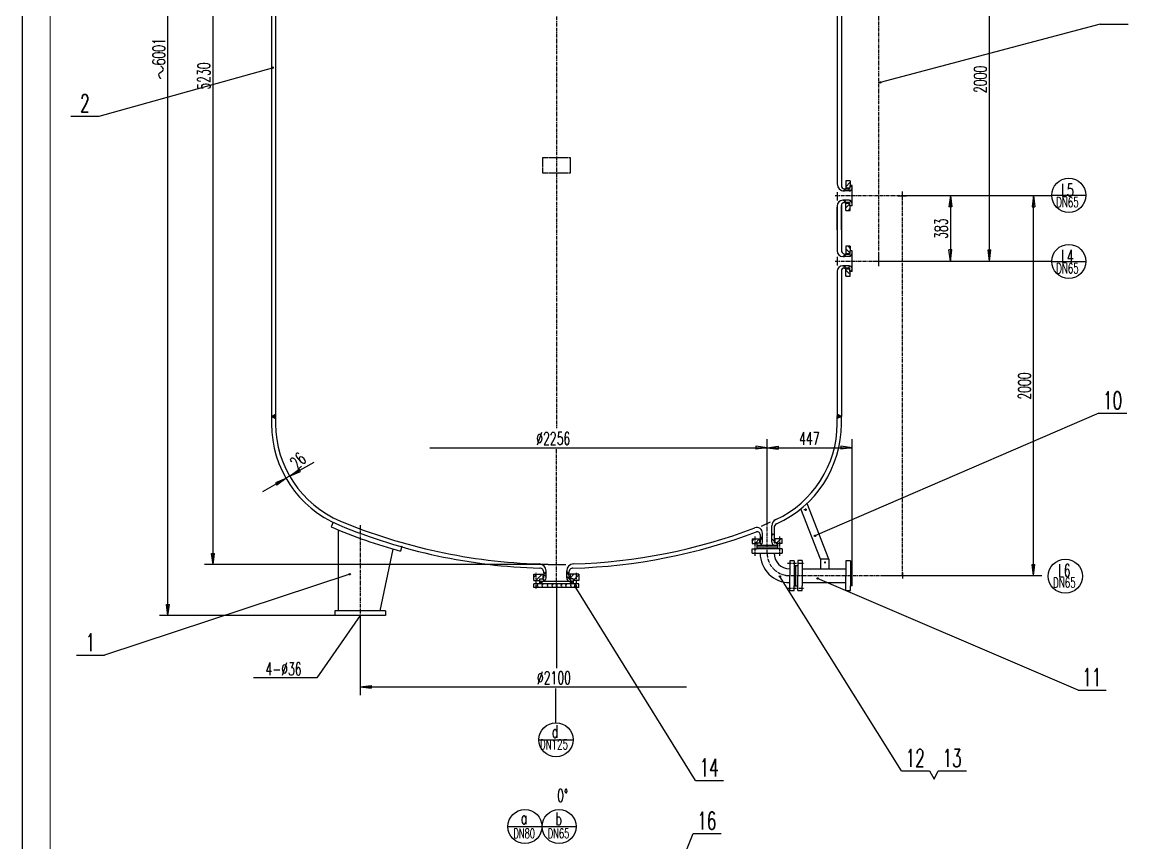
# Model space of a CAD drawing. Extents: x -1 to 624, y -221 to 620.
# Drawn here: x -0.6 to 393.6, y 59.2 to 351.7 of the extents above; entities that cross this region are included whole.
import ezdxf

# ---------------------------------------------------------------- set-up
doc = ezdxf.new("R2010")
doc.units = 0
doc.header["$MEASUREMENT"] = 0
doc.linetypes.add('CENTER', pattern=[2, 1.25, -0.25, 0.25, -0.25])
doc.linetypes.add('HIDDEN', pattern=[0.375, 0.25, -0.125])
doc.layers.get('0').update_dxf_attribs({"linetype": 'CONTINUOUS'})
for name, color, linetype in [('1', 1, 'CONTINUOUS'), ('2', 7, 'CENTER'), ('3', 7, 'HIDDEN'), ('4', 7, 'CONTINUOUS'), ('5', 7, 'CONTINUOUS'), ('K1', 4, 'CONTINUOUS')]:
    doc.layers.add(name, color=color, linetype=linetype)
doc.styles.get("Standard").update_dxf_attribs({"font": 'txt.shx', "width": 0.75, "bigfont": 'hztxt.shx'})
doc.dimstyles.get("Standard").update_dxf_attribs({"dimtxt": 0.18, "dimasz": 0.18, "dimexe": 0.18, "dimexo": 0.0625, "dimgap": 0.09, "dimtad": 0, "dimtih": 1, "dimtoh": 1, "dimdec": 4, "dimzin": 0, "dimdsep": 46, "dimtxsty": 'Standard', "dimcen": 0.09, "dimadec": 0, "dimazin": 0, "dimtfac": 1, "dimtdec": 4, "dimtofl": 0, "dimtmove": 0, "dimatfit": 3, "dimfxl": 1, "dimtolj": 1, "dimtzin": 0, "dimarcsym": 0})

# ---------------------------------------------------------------- blocks, each defined once
blk = doc.blocks.new('*D15')
at = {"layer": '1'}
for p, q in [((-331.795817, 292.724564), (-331.718805, 292.801576)), ((-331.462707, 292.388884), (-331.792306, 292.718482)), ((-331.726798, 292.605021), (-331.530243, 292.801576)), ((-331.393689, 292.508428), (-331.686838, 292.801576)), ((-331.65778, 292.485477), (-331.341681, 292.801576)), ((-331.588762, 292.365934), (-331.321865, 292.632831)), ((-331.531726, 292.269341), (-331.534725, 292.27234)), ((-331.324671, 292.627971), (-331.498276, 292.801576)), ((-331.255652, 292.747514), (-331.309714, 292.801576))]:
    blk.add_line(p, q, dxfattribs=at)
blk = doc.blocks.new('*D16')
at = {"layer": '1'}
for p, q in [((-331.81462, 296.13491), (-331.830888, 296.151177)), ((-331.779584, 296.13491), (-331.427637, 296.486857)), ((-331.626058, 296.13491), (-331.761869, 296.270721)), ((-331.437497, 296.13491), (-331.692851, 296.390264)), ((-331.665612, 296.437443), (-331.496655, 296.6064)), ((-331.248935, 296.13491), (-331.623833, 296.509807)), ((-331.591022, 296.13491), (-331.358618, 296.367314)), ((-331.448559, 296.523095), (-331.554814, 296.629351)), ((-331.40246, 296.13491), (-331.2896, 296.24777))]:
    blk.add_line(p, q, dxfattribs=at)
blk = doc.blocks.new('*D17')
at = {"layer": '4'}
for p, q in [((-331.080935, 299.551307), (-330.830666, 299.801576)), ((-331.080935, 297.665689), (-329.480935, 299.265689)), ((-331.080935, 290.123217), (-329.665693, 291.538459)), ((-330.183624, 289.13491), (-329.480935, 289.837599))]:
    blk.add_line(p, q, dxfattribs=at)
blk = doc.blocks.new('*D18')
at = {"layer": '4'}
for p, q in [((-329.531493, 296.192407), (-330.276238, 296.937153)), ((-328.865693, 297.412226), (-329.588377, 298.13491)), ((-331.4342, 292.43826), (-330.996559, 292.000619)), ((-328.865693, 291.755371), (-329.911898, 292.801576))]:
    blk.add_line(p, q, dxfattribs=at)
blk = doc.blocks.new('*D19')
at = {"layer": '1'}
for p, q in [((-331.795817, 269.391231), (-331.718805, 269.468243)), ((-331.462707, 269.055551), (-331.792306, 269.385149)), ((-331.726798, 269.271687), (-331.530243, 269.468243)), ((-331.393689, 269.175094), (-331.686838, 269.468243)), ((-331.65778, 269.152144), (-331.341681, 269.468243)), ((-331.588762, 269.032601), (-331.321865, 269.299497)), ((-331.531726, 268.936008), (-331.534725, 268.939007)), ((-331.324671, 269.294638), (-331.498276, 269.468243)), ((-331.255652, 269.414181), (-331.309714, 269.468243))]:
    blk.add_line(p, q, dxfattribs=at)
blk = doc.blocks.new('*D20')
at = {"layer": '1'}
for p, q in [((-331.81462, 272.801576), (-331.830888, 272.817844)), ((-331.779584, 272.801576), (-331.427637, 273.153524)), ((-331.626058, 272.801576), (-331.761869, 272.937387)), ((-331.437497, 272.801576), (-331.692851, 273.056931)), ((-331.665612, 273.10411), (-331.496655, 273.273067)), ((-331.248935, 272.801576), (-331.623833, 273.176474)), ((-331.591022, 272.801576), (-331.358618, 273.03398)), ((-331.448559, 273.189762), (-331.554814, 273.296017)), ((-331.40246, 272.801576), (-331.2896, 272.914437))]:
    blk.add_line(p, q, dxfattribs=at)
blk = doc.blocks.new('*D21')
at = {"layer": '4'}
for p, q in [((-329.480935, 275.762113), (-330.187065, 276.468243)), ((-329.665693, 274.061253), (-331.080935, 275.476495)), ((-329.480935, 266.334022), (-331.080935, 267.934022)), ((-330.834107, 265.801576), (-331.080935, 266.048404))]:
    blk.add_line(p, q, dxfattribs=at)
blk = doc.blocks.new('*D22')
at = {"layer": '4'}
for p, q in [((-331.432941, 273.162711), (-330.727408, 273.868243)), ((-329.908457, 272.801576), (-328.865693, 273.84434)), ((-330.537221, 268.401576), (-329.528955, 269.409841)), ((-329.584936, 267.468243), (-328.865693, 268.187486))]:
    blk.add_line(p, q, dxfattribs=at)
blk = doc.blocks.new('*D23')
at = {"layer": '5'}
for p, q in [((-293.850758, 294.468243), (-294.346897, 290.499131)), ((-293.850758, 294.468243), (-293.850758, 271.13491)), ((-293.850758, 294.468243), (-293.354619, 290.499131)), ((-293.354619, 290.499131), (-294.346897, 290.499131)), ((-293.850758, 271.13491), (-294.346897, 275.104021)), ((-293.354619, 275.104021), (-294.346897, 275.104021)), ((-293.850758, 271.13491), (-293.354619, 275.104021))]:
    blk.add_line(p, q, dxfattribs=at)
blk = doc.blocks.new('*D24')
at = {"layer": '1'}
for p, q in [((-334.180274, 215.558362), (-333.498282, 216.240354)), ((-334.180274, 215.275519), (-333.312801, 216.142992)), ((-333.709004, 215.270974), (-334.180274, 215.742244)), ((-333.894485, 215.173613), (-334.180274, 215.459401)), ((-334.079966, 215.076251), (-334.180274, 215.176559)), ((-333.152561, 215.563059), (-334.180273, 216.590771)), ((-334.180273, 216.406891), (-334.054725, 216.532438)), ((-334.180273, 216.124048), (-333.869244, 216.435077)), ((-334.180273, 215.841205), (-333.683763, 216.337715)), ((-333.338042, 215.465698), (-334.180273, 216.307929)), ((-333.523523, 215.368336), (-334.180273, 216.025086)), ((-334.115187, 215.057763), (-333.12732, 216.04563)), ((-332.96708, 215.660421), (-333.600854, 216.294195)), ((-333.519837, 215.370271), (-332.941839, 215.948269)), ((-332.781599, 215.757783), (-333.005503, 215.981687)), ((-332.924486, 215.682779), (-332.756358, 215.850907))]:
    blk.add_line(p, q, dxfattribs=at)
blk = doc.blocks.new('*D25')
at = {"layer": '1'}
for p, q in [((-535.436061, 215.670448), (-535.604189, 215.838575)), ((-535.578948, 215.745451), (-535.355043, 215.969355)), ((-534.84071, 215.357939), (-535.418707, 215.935937)), ((-535.393467, 215.648089), (-534.759693, 216.281863)), ((-534.245359, 215.045431), (-535.233226, 216.033299)), ((-535.207986, 215.550728), (-534.180273, 216.57844)), ((-534.180272, 215.263187), (-535.047745, 216.13066)), ((-535.022504, 215.453366), (-534.180273, 216.295597)), ((-534.180272, 215.54603), (-534.862264, 216.228022)), ((-534.837023, 215.356004), (-534.180273, 216.012754)), ((-534.180273, 215.828874), (-534.676783, 216.325383)), ((-534.651542, 215.258643), (-534.180272, 215.729912)), ((-534.180273, 216.111716), (-534.491302, 216.422745)), ((-534.466061, 215.161281), (-534.180272, 215.44707)), ((-534.180273, 216.394559), (-534.305821, 216.520107)), ((-534.28058, 215.063919), (-534.180272, 215.164227))]:
    blk.add_line(p, q, dxfattribs=at)
blk = doc.blocks.new('*D26')
at = {"layer": '5'}
for p, q in [((-504.110467, 144.840077), (-504.110467, 116.428881)), ((-504.110467, 119.428881), (-500.141356, 119.92502)), ((-504.110467, 119.428881), (-387.813067, 119.428881)), ((-504.110467, 119.428881), (-500.141356, 118.932742)), ((-500.141356, 119.92502), (-500.141356, 118.932742))]:
    blk.add_line(p, q, dxfattribs=at)
blk = doc.blocks.new('*D27')
at = {"layer": '1'}
for p, q in [((-438.455173, 160.025618), (-438.498657, 159.982134)), ((-438.436484, 160.036408), (-438.223141, 159.823065)), ((-438.00903, 160.283199), (-438.379113, 159.913116)), ((-438.316941, 160.105427), (-437.847907, 159.636392)), ((-437.84694, 160.256727), (-438.25957, 159.844097)), ((-438.197397, 160.174445), (-437.847907, 159.824954)), ((-437.84694, 160.068166), (-438.140027, 159.775079)), ((-438.077854, 160.243463), (-437.84694, 160.012549)), ((-437.847907, 159.878637), (-438.020483, 159.70606)), ((-437.958311, 160.312482), (-437.84694, 160.201111)), ((-437.847907, 159.690075), (-437.90094, 159.637042))]:
    blk.add_line(p, q, dxfattribs=at)
blk = doc.blocks.new('*D28')
at = {"layer": '1'}
for p, q in [((-430.186071, 160.186563), (-430.514573, 159.85806)), ((-430.066527, 160.117544), (-430.514573, 159.669498)), ((-430.514573, 159.845531), (-430.362985, 159.693943)), ((-430.514573, 159.656969), (-430.482528, 159.624924)), ((-430.425157, 160.324599), (-430.513607, 160.23615)), ((-430.305614, 160.255581), (-430.513607, 160.047588)), ((-430.513607, 160.221688), (-430.123898, 159.83198)), ((-430.513607, 160.033126), (-430.243441, 159.762961)), ((-430.431779, 160.328422), (-430.004355, 159.900998)), ((-429.946984, 160.048526), (-430.217668, 159.777841)), ((-429.985637, 160.070842), (-429.884811, 159.970016))]:
    blk.add_line(p, q, dxfattribs=at)
blk = doc.blocks.new('*D29')
at = {"layer": '4'}
for p, q in [((-442.180273, 158.471265), (-441.108233, 159.543305)), ((-441.489282, 157.276639), (-439.222615, 159.543305)), ((-429.313607, 158.138605), (-427.908906, 159.543305)), ((-428.247907, 157.318687), (-426.180273, 159.38632)), ((-426.404337, 157.276639), (-426.180273, 157.500702))]:
    blk.add_line(p, q, dxfattribs=at)
blk = doc.blocks.new('*D30')
at = {"layer": '4'}
for p, q in [((-438.386214, 157.254278), (-439.056593, 157.924657)), ((-437.847907, 158.601589), (-438.68875, 159.442432)), ((-428.695169, 156.991323), (-430.514573, 158.810728)), ((-429.706938, 159.88871), (-429.809551, 159.991323)), ((-440.008877, 156.991323), (-440.114573, 157.097019))]:
    blk.add_line(p, q, dxfattribs=at)
blk = doc.blocks.new('*D31')
at = {"layer": '4'}
for p, q in [((-440.114573, 156.765729), (-439.888979, 156.991323)), ((-439.586001, 156.191323), (-440.114573, 156.719896)), ((-439.934731, 156.191323), (-439.213377, 156.912678)), ((-439.213377, 156.572947), (-439.631754, 156.991323)), ((-429.14717, 156.419424), (-428.57527, 156.991323)), ((-429.02654, 156.191323), (-429.14717, 156.311953)), ((-428.272292, 156.191323), (-429.072292, 156.991323)), ((-428.621023, 156.191323), (-428.247907, 156.56444)), ((-428.247907, 156.921185), (-428.318045, 156.991323))]:
    blk.add_line(p, q, dxfattribs=at)
blk = doc.blocks.new('*D32')
at = {"layer": '1'}
for p, q in [((-361.312509, 172.607471), (-361.309509, 172.61047)), ((-361.215916, 172.664506), (-360.949019, 172.39761)), ((-361.192965, 172.538452), (-360.863367, 172.86805)), ((-361.096372, 172.733525), (-360.780273, 172.417426)), ((-361.073422, 172.469434), (-360.780273, 172.762582)), ((-360.976829, 172.802543), (-360.780273, 172.605988)), ((-360.953879, 172.400415), (-360.780273, 172.574021)), ((-360.857285, 172.871562), (-360.780273, 172.794549)), ((-360.834335, 172.331397), (-360.780273, 172.385459))]:
    blk.add_line(p, q, dxfattribs=at)
blk = doc.blocks.new('*D33')
at = {"layer": '4'}
for p, q in [((-362.771135, 169.941438), (-362.780273, 169.950576)), ((-361.127749, 170.18367), (-361.84694, 170.90286)), ((-360.780273, 171.721812), (-361.580427, 172.521966)), ((-356.644707, 171.357481), (-357.44694, 172.159715)), ((-355.44694, 170.159715), (-356.028663, 170.741438))]:
    blk.add_line(p, q, dxfattribs=at)
blk = doc.blocks.new('*D34')
at = {"layer": '4'}
for p, q in [((-364.44694, 171.401329), (-363.691589, 172.15668)), ((-363.405971, 170.55668), (-361.84694, 172.115711)), ((-356.380273, 171.925523), (-356.149117, 172.15668)), ((-355.678741, 170.741438), (-354.263499, 172.15668)), ((-353.977881, 170.55668), (-353.780273, 170.754287))]:
    blk.add_line(p, q, dxfattribs=at)
blk = doc.blocks.new('*D35')
at = {"layer": '1'}
for p, q in [((-357.44694, 174.090419), (-357.430672, 174.106687)), ((-357.44694, 174.055383), (-357.094993, 173.703435)), ((-357.44694, 173.901857), (-357.311129, 174.037668)), ((-357.44694, 173.713296), (-357.191586, 173.96865)), ((-357.44694, 173.524734), (-357.072042, 173.899631)), ((-357.44694, 173.866821), (-357.214536, 173.634417)), ((-357.44694, 173.678259), (-357.334079, 173.565399)), ((-357.144406, 173.941411), (-356.975449, 173.772454)), ((-357.058754, 173.724358), (-356.952499, 173.830613))]:
    blk.add_line(p, q, dxfattribs=at)
blk = doc.blocks.new('*D36')
at = {"layer": '5'}
for p, q in [((-359.113607, 204.660142), (-363.082718, 205.156281)), ((-363.082718, 205.156281), (-363.082718, 204.164003)), ((-359.113607, 177.160461), (-359.113607, 207.660142)), ((-479.271426, 204.660142), (-359.113607, 204.660142)), ((-359.113607, 204.660142), (-363.082718, 204.164003))]:
    blk.add_line(p, q, dxfattribs=at)
at = {"layer": '5', "width": 0.63}
blk.add_text('%%C2256', height=4.5, dxfattribs=at).set_placement((-441.366203, 205.660142))
blk = doc.blocks.new('*D74')
at = {"layer": '1'}
for p, q in [((-357.44694, 500.938045), (-357.072042, 500.563148)), ((-357.44694, 500.78452), (-357.334079, 500.897381)), ((-357.44694, 500.595958), (-357.214536, 500.828362)), ((-357.44694, 500.407396), (-357.094993, 500.759344)), ((-357.44694, 500.749484), (-357.191586, 500.494129)), ((-357.144406, 500.521368), (-356.975449, 500.690325)), ((-357.058754, 500.738422), (-356.952499, 500.632166)), ((-357.44694, 500.560922), (-357.311129, 500.425111)), ((-357.44694, 500.37236), (-357.430672, 500.356093))]:
    blk.add_line(p, q, dxfattribs=at)
blk = doc.blocks.new('*D76')
at = {"layer": '5'}
for p, q in [((-311.007249, 294.468243), (-257.730196, 294.468243)), ((-264.225914, 294.468243), (-264.722053, 290.499131)), ((-264.225914, 159.059529), (-264.225914, 294.468243)), ((-264.225914, 294.468243), (-263.729776, 290.499131)), ((-264.722053, 290.499131), (-263.729776, 290.499131)), ((-264.225914, 159.059529), (-264.722053, 163.02864)), ((-264.722053, 163.02864), (-263.729776, 163.02864)), ((-264.225914, 159.059529), (-263.729776, 163.02864)), ((-317.673915, 159.059529), (-261.225914, 159.059529))]:
    blk.add_line(p, q, dxfattribs=at)
blk = doc.blocks.new('*D77')
at = {"layer": '5'}
for p, q in [((-332.680273, 458.801576), (-276.912283, 458.801576)), ((-279.912283, 458.801576), (-280.408422, 454.832464)), ((-279.912283, 271.13491), (-279.912283, 458.801576)), ((-279.912283, 458.801576), (-279.416144, 454.832464)), ((-279.416144, 454.832464), (-280.408422, 454.832464)), ((-279.912283, 404.468243), (-280.408422, 408.437354)), ((-280.408422, 408.437354), (-279.416144, 408.437354)), ((-279.912283, 404.468243), (-279.416144, 408.437354)), ((-319.300424, 404.468243), (-245.696113, 404.468243)), ((-279.912283, 404.468243), (-280.408422, 400.499131)), ((-279.912283, 404.468243), (-279.416144, 400.499131)), ((-279.416144, 400.499131), (-280.408422, 400.499131)), ((-279.912283, 271.13491), (-280.408422, 275.104021)), ((-280.408422, 275.104021), (-279.416144, 275.104021)), ((-279.912283, 271.13491), (-279.416144, 275.104021)), ((-319.300424, 271.13491), (-257.730535, 271.13491))]:
    blk.add_line(p, q, dxfattribs=at)
blk = doc.blocks.new('*D78')
at = {"layer": '5'}
for p, q in [((-438.84694, 542.184502), (-559.488541, 542.184502)), ((-556.488541, 542.184502), (-556.98468, 538.21539)), ((-556.488541, 163.027069), (-556.488541, 542.184502)), ((-556.488541, 542.184502), (-555.992402, 538.21539)), ((-555.992402, 538.21539), (-556.98468, 538.21539)), ((-556.488541, 518.506659), (-556.98468, 522.475771)), ((-556.98468, 522.475771), (-555.992402, 522.475771)), ((-556.488541, 518.506659), (-555.992402, 522.475771)), ((-460.84694, 518.506659), (-559.488541, 518.506659)), ((-460.84694, 517.506659), (-559.488541, 517.506659)), ((-556.738541, 517.939672), (-556.988541, 517.506659)), ((-556.988541, 517.506659), (-556.738541, 517.073647)), ((-556.238541, 517.939672), (-556.738541, 517.939672)), ((-556.738541, 517.073647), (-556.238541, 517.073647)), ((-555.988541, 517.506659), (-556.238541, 517.939672)), ((-556.238541, 517.073647), (-555.988541, 517.506659)), ((-434.180272, 511.468242), (-559.488541, 511.468242)), ((-556.488541, 511.468242), (-556.98468, 507.499131)), ((-556.488541, 511.468242), (-555.992402, 507.499131)), ((-555.992402, 507.499131), (-556.98468, 507.499131)), ((-556.488541, 163.027069), (-556.98468, 166.99618)), ((-556.98468, 166.99618), (-555.992402, 166.99618)), ((-556.488541, 163.027069), (-555.992402, 166.99618)), ((-437.084043, 163.027069), (-559.488541, 163.027069))]:
    blk.add_line(p, q, dxfattribs=at)
blk = doc.blocks.new('*D79')
at = {"layer": '5'}
for p, q in [((-449.252855, 546.908824), (-575.546271, 546.908824)), ((-572.546271, 546.908824), (-573.04241, 542.939712)), ((-572.546271, 144.840077), (-572.546271, 546.908824)), ((-572.546271, 546.908824), (-572.050132, 542.939712)), ((-573.04241, 542.939712), (-572.050132, 542.939712)), ((-572.546271, 144.840077), (-573.04241, 148.809188)), ((-573.04241, 148.809188), (-572.050132, 148.809188)), ((-572.546271, 144.840077), (-572.050132, 148.809188)), ((-513.155197, 144.840077), (-575.546271, 144.840077))]:
    blk.add_line(p, q, dxfattribs=at)
at = {"layer": '5', "width": 0.63}
blk.add_text('6001', height=4.5, rotation=90, dxfattribs=at).set_placement((-573.546271, 340.87445))
blk = doc.blocks.new('*D80')
at = {"layer": '5'}
for p, q in [((-574.922818, 340.495994), (-575.033355, 340.603027)), ((-575.000603, 340.571314), (-575.029261, 340.599063)), ((-574.771341, 340.349319), (-574.922818, 340.495994)), ((-574.541618, 340.116918), (-574.771341, 340.349319)), ((-574.309135, 339.822081), (-574.541618, 340.116918)), ((-574.511143, 338.880302), (-574.217864, 339.175917)), ((-574.169385, 339.497513), (-574.309135, 339.822081)), ((-574.217864, 339.175917), (-574.169385, 339.497513)), ((-575.798362, 337.557181), (-575.712931, 337.95268)), ((-575.703209, 337.143419), (-575.798362, 337.557181)), ((-575.712931, 337.95268), (-575.396716, 338.294167)), ((-575.515323, 336.759387), (-575.703209, 337.143419)), ((-575.322552, 336.453082), (-575.515323, 336.759387)), ((-575.396716, 338.294167), (-574.950107, 338.59488)), ((-575.194648, 336.259262), (-575.322552, 336.453082)), ((-575.128968, 336.159732), (-575.194648, 336.259262)), ((-575.10477, 336.123063), (-575.128968, 336.159732)), ((-575.101313, 336.117825), (-575.10477, 336.123063)), ((-574.950107, 338.59488), (-574.511143, 338.880302))]:
    blk.add_line(p, q, dxfattribs=at)
blk = doc.blocks.new('*D82')
at = {"layer": '4'}
for p, q in [((-435.478212, 155.952067), (-435.772666, 155.731226)), ((-435.768136, 155.568021), (-435.427271, 155.340778))]:
    blk.add_line(p, q, dxfattribs=at)
blk = doc.blocks.new('*D83')
at = {"layer": '4'}
for p, q in [((-433.850189, 155.952067), (-434.144643, 155.731226)), ((-434.140113, 155.568021), (-433.799248, 155.340778))]:
    blk.add_line(p, q, dxfattribs=at)
blk = doc.blocks.new('*D84')
at = {"layer": '4'}
for p, q in [((-432.222166, 155.952067), (-432.51662, 155.731226)), ((-432.51209, 155.568021), (-432.171226, 155.340778))]:
    blk.add_line(p, q, dxfattribs=at)
blk = doc.blocks.new('*D85')
at = {"layer": '4'}
for p, q in [((-430.594144, 155.952067), (-430.888598, 155.731226)), ((-430.884068, 155.568021), (-430.543203, 155.340778))]:
    blk.add_line(p, q, dxfattribs=at)
blk = doc.blocks.new('*D86')
at = {"layer": '4'}
for p, q in [((-428.87529, 155.923899), (-429.169744, 155.703059)), ((-429.165214, 155.539854), (-428.824349, 155.312611))]:
    blk.add_line(p, q, dxfattribs=at)
blk = doc.blocks.new('*D87')
at = {"layer": '4'}
for p, q in [((-427.4195, 155.952067), (-427.713954, 155.731226)), ((-427.709424, 155.568021), (-427.368559, 155.340778))]:
    blk.add_line(p, q, dxfattribs=at)
blk = doc.blocks.new('*D88')
at = {"layer": '4'}
for p, q in [((-437.187636, 155.952067), (-437.482089, 155.731226)), ((-437.477559, 155.568021), (-437.136695, 155.340778))]:
    blk.add_line(p, q, dxfattribs=at)
blk = doc.blocks.new('*D89')
at = {"layer": '4'}
for p, q in [((-439.059862, 155.952067), (-439.354316, 155.731226)), ((-439.349786, 155.568021), (-439.008921, 155.340778))]:
    blk.add_line(p, q, dxfattribs=at)
blk = doc.blocks.new('*D90')
at = {"layer": '4'}
for p, q in [((-440.741957, 155.923899), (-441.036411, 155.703059)), ((-441.031881, 155.539854), (-440.691016, 155.312611))]:
    blk.add_line(p, q, dxfattribs=at)
blk = doc.blocks.new('*D92')
at = {"layer": '5'}
for p, q in [((-359.113607, 204.660142), (-355.144495, 205.156281)), ((-355.144495, 205.156281), (-355.144495, 204.164003)), ((-328.858414, 204.660142), (-332.827525, 205.156281)), ((-332.827525, 205.156281), (-332.827525, 204.164003)), ((-359.113607, 204.660142), (-328.858414, 204.660142)), ((-359.113607, 204.660142), (-355.144495, 204.164003)), ((-328.858414, 204.660142), (-332.827525, 204.164003))]:
    blk.add_line(p, q, dxfattribs=at)
blk = doc.blocks.new('*D116')
at = {"layer": '5'}
for p, q in [((-520.606763, 199.373797), (-530.522701, 193.749247)), ((-528.974552, 194.627393), (-525.766946, 197.017218)), ((-528.974552, 194.627393), (-525.277377, 196.15412)), ((-525.277377, 196.15412), (-525.766946, 197.017218))]:
    blk.add_line(p, q, dxfattribs=at)
blk = doc.blocks.new('*D117')
at = {"layer": '5'}
for p, q in [((-530.50121, 193.702457), (-538.868999, 188.956053)), ((-530.50121, 193.702457), (-534.198385, 192.175729)), ((-530.50121, 193.702457), (-533.708816, 191.312632)), ((-534.198385, 192.175729), (-533.708816, 191.312632))]:
    blk.add_line(p, q, dxfattribs=at)

msp = doc.modelspace()

# ---------------------------------------------------------------- linework, layer by layer
msp.add_line((-0.58176, 619.7819), (-0.58176, -221.2181))
at = {"layer": '1'}
for p, q in [((88.22747, 454.15045), (88.22747, 211.14751)), ((89.72747, 454.15045), (89.72747, 211.14751)), ((289.72747, 372.81712), (289.72747, 293.98378)), ((291.22747, 373.01738), (291.22747, 293.28352)), ((292.06747, 291.48378), (292.37539, 292.01712)), ((292.12495, 292.28378), (292.37539, 292.28378)), ((292.22926, 292.28352), (294.07678, 292.28682)), ((292.68331, 291.48378), (292.37539, 292.01712)), ((292.3761, 291.99455), (292.3761, 292.30765)), ((294.42681, 295.15045), (292.82681, 295.15045)), ((292.82681, 295.15045), (292.82681, 292.28459)), ((292.82681, 292.55045), (294.24205, 292.55045)), ((295.04205, 293.48378), (294.24205, 293.48378)), ((294.24205, 293.48378), (294.24205, 292.48378)), ((294.42681, 295.15045), (294.42681, 293.48378)), ((295.04205, 286.15045), (295.04205, 293.48378)), ((289.75615, 291.04143), (289.75615, 288.1005)), ((291.72747, 291.48378), (292.37539, 291.48378)), ((291.72747, 288.15045), (292.37539, 288.15045)), ((294.04205, 288.15045), (291.72747, 288.15045)), ((292.06747, 288.15045), (292.37539, 287.61712)), ((294.04205, 291.48378), (292.22747, 291.48378)), ((292.68331, 288.15045), (292.37539, 287.61712)), ((311.35548, 289.80222), (314.40802, 289.80222)), ((312.9428, 291.26744), (312.9428, 288.4591)), ((289.72747, 286.15045), (289.72747, 270.15045)), ((289.72747, 277.68051), (289.72747, 285.72513)), ((291.22747, 286.35071), (291.22747, 270.45108)), ((291.22747, 277.68051), (291.22747, 286.35071)), ((292.12495, 287.35045), (292.37539, 287.35045)), ((294.07678, 287.34741), (292.22926, 287.35071)), ((292.3761, 287.59761), (292.3761, 287.32658)), ((292.82681, 284.48378), (292.82681, 287.34964)), ((292.82681, 287.08378), (294.24205, 287.08378)), ((292.82681, 284.48378), (294.42681, 284.48378)), ((294.24205, 286.15045), (294.24205, 287.15045)), ((295.04205, 286.15045), (294.24205, 286.15045)), ((294.42681, 284.48378), (294.42681, 286.15045)), ((291.72747, 268.15045), (292.37539, 268.15045)), ((294.04205, 268.15045), (291.72747, 268.15045)), ((292.06747, 268.15045), (292.37539, 268.68378)), ((292.68331, 268.15045), (292.37539, 268.68378)), ((292.40948, 268.67463), (292.40948, 268.98116)), ((292.73015, 268.95108), (294.07678, 268.95349)), ((294.42681, 271.81712), (292.82681, 271.81712)), ((292.82681, 271.81712), (292.82681, 268.95125)), ((292.82681, 269.21712), (294.24205, 269.21712)), ((295.04205, 270.15045), (294.24205, 270.15045)), ((294.24205, 270.15045), (294.24205, 269.15045)), ((294.42681, 271.81712), (294.42681, 270.15045)), ((295.04205, 262.81712), (295.04205, 270.15045)), ((304.60732, 264.63618), (304.60732, 268.33138)), ((289.71758, 267.98408), (289.71758, 264.95621)), ((291.72747, 264.81712), (292.37539, 264.81712)), ((294.04205, 264.81712), (291.72747, 264.81712)), ((292.37539, 264.28378), (292.06747, 264.81712)), ((292.68331, 264.81712), (292.37539, 264.28378)), ((292.38432, 264.26175), (292.38432, 264.0171)), ((302.67255, 266.48378), (306.54209, 266.48378)), ((289.72747, 262.81712), (289.72747, 211.14751)), ((291.22747, 263.01738), (291.22747, 211.14751)), ((292.12495, 264.01712), (292.37539, 264.01712)), ((294.07678, 264.01408), (292.22926, 264.01738)), ((292.82681, 261.15045), (292.82681, 264.01631)), ((292.82681, 263.75045), (294.24205, 263.75045)), ((292.82681, 261.15045), (294.42681, 261.15045)), ((294.24205, 262.81712), (294.24205, 263.81712)), ((295.04205, 262.81712), (294.24205, 262.81712)), ((294.42681, 261.15045), (294.42681, 262.81712)), ((88.22747, 211.14751), (89.72747, 211.93488)), ((88.22747, 211.14751), (88.22747, 208.48084)), ((88.22747, 211.14751), (89.72747, 210.36014)), ((89.72747, 211.14751), (89.72747, 208.48084)), ((291.22747, 211.15984), (289.72747, 211.94721)), ((291.22747, 211.15984), (289.72747, 210.37247)), ((289.72747, 208.48084), (289.72747, 211.14751)), ((291.22747, 208.48084), (291.22747, 211.14751)), ((283.86217, 160.21858), (276.84987, 178.23621)), ((277.92109, 177.98783), (278.96209, 177.98783)), ((278.43177, 178.38066), (278.43177, 177.51644)), ((286.75114, 160.21858), (279.00363, 180.12529)), ((110.19212, 173.49985), (109.47857, 171.82932)), ((262.73237, 172.09124), (266.05305, 173.53811)), ((112.14932, 141.85562), (112.14932, 170.6865)), ((263.12747, 166.29031), (263.12747, 169.52043)), ((266.46081, 166.29031), (266.46081, 172.1491)), ((267.25447, 171.50374), (267.26385, 166.25551)), ((259.46081, 167.50555), (259.46081, 165.90555)), ((259.46081, 167.50555), (262.32667, 167.50555)), ((259.46081, 165.90555), (261.12747, 165.90555)), ((261.12747, 166.09031), (262.12747, 166.09031)), ((261.12747, 166.09031), (261.12747, 164.0084)), ((262.06081, 167.50555), (262.06081, 166.09031)), ((262.32944, 169.06045), (262.32443, 166.25555)), ((262.61622, 167.95103), (262.32746, 167.95103)), ((263.12747, 168.2649), (262.59414, 167.95698)), ((263.12747, 167.64906), (262.59414, 167.95698)), ((266.46081, 169.46495), (266.99414, 169.15703)), ((266.46081, 168.84911), (266.99414, 169.15703)), ((267.00997, 169.13173), (267.26081, 169.13173)), ((270.12747, 167.50555), (267.26161, 167.50555)), ((268.46081, 166.09031), (267.46081, 166.09031)), ((267.52747, 167.50555), (267.52747, 166.09031)), ((268.46081, 166.09031), (268.46081, 164.0084)), ((270.12747, 165.90555), (268.46081, 165.90555)), ((270.12747, 165.90555), (270.12747, 167.50555)), ((126.90816, 141.85562), (131.6259, 163.86342)), ((134.62723, 164.95824), (134.19203, 163.15242)), ((259.46081, 162.4084), (259.46081, 164.0084)), ((259.46081, 164.0084), (261.12747, 164.0084)), ((259.46081, 162.4084), (267.26161, 162.4084)), ((261.12747, 165.29031), (268.46081, 165.29031)), ((261.12747, 164.62364), (268.46081, 164.62364)), ((270.12747, 164.0084), (261.12747, 164.0084)), ((267.26161, 162.4084), (270.12747, 162.4084)), ((270.12747, 164.0084), (270.12747, 162.4084)), ((186.8237, 158.37594), (193.06097, 158.37594)), ((274.4487, 159.74177), (272.8487, 159.74177)), ((272.8487, 159.74177), (272.8487, 154.4084)), ((274.4487, 159.74177), (274.4487, 150.74177)), ((274.4487, 158.07511), (275.69522, 158.07511)), ((275.06394, 150.74177), (275.06394, 158.07511)), ((277.29522, 159.75575), (275.69522, 159.75575)), ((275.69522, 159.75575), (275.69522, 154.42237)), ((277.29522, 159.75575), (277.29522, 150.75575)), ((283.86217, 160.21858), (283.86217, 156.88525)), ((286.75114, 160.21858), (283.86217, 160.21858)), ((285.06198, 159.11095), (285.74943, 159.11095)), ((285.39588, 159.40557), (285.39588, 158.79668)), ((286.75114, 160.21858), (286.75114, 156.88525)), ((294.43409, 159.74177), (292.83409, 159.74177)), ((292.83409, 159.74177), (292.83409, 154.4084)), ((294.43409, 159.74177), (294.43409, 150.74177)), ((295.04933, 158.07511), (294.43409, 158.07511)), ((295.04933, 150.74177), (295.04933, 158.07511)), ((181.72747, 152.62551), (181.72747, 154.89218)), ((181.72747, 154.89218), (185.2265, 154.89218)), ((184.86081, 154.89218), (184.86081, 153.27353)), ((185.26852, 155.45689), (185.12246, 153.49389)), ((185.39317, 155.3402), (185.26081, 155.3402)), ((185.39317, 155.3402), (186.06081, 155.72565)), ((186.05984, 154.9553), (185.39317, 155.3402)), ((186.05984, 153.67353), (186.05984, 156.07479)), ((193.39317, 153.67353), (193.39317, 156.07473)), ((193.39317, 154.9553), (194.05984, 155.3402)), ((194.05984, 155.3402), (193.39414, 155.72454)), ((194.02294, 155.31889), (194.19414, 155.31889)), ((194.33056, 153.49389), (194.18449, 155.45684)), ((197.72747, 154.89218), (194.22651, 154.89218)), ((194.59414, 154.89218), (194.59414, 153.27353)), ((197.72747, 154.89218), (197.72747, 152.62551)), ((272.8487, 149.07511), (272.8487, 154.4084)), ((275.69522, 149.08908), (275.69522, 154.42237)), ((277.29522, 156.88525), (292.83409, 156.88525)), ((292.83409, 149.07511), (292.83409, 154.4084)), ((311.90319, 154.4084), (314.16346, 154.4084)), ((313.00305, 155.50332), (313.00305, 153.38886)), ((181.72747, 152.62551), (183.79317, 152.62551)), ((197.72747, 151.5402), (181.72747, 151.5402)), ((181.72747, 150.20686), (181.72747, 151.5402)), ((197.72747, 150.20686), (181.72747, 150.20686)), ((183.79317, 153.27353), (184.85984, 153.27353)), ((183.79317, 151.5402), (183.79317, 153.27353)), ((195.65984, 152.3402), (183.79317, 152.3402)), ((184.69437, 151.5402), (184.69437, 152.3402)), ((195.65984, 153.27353), (194.59317, 153.27353)), ((194.76058, 151.5402), (194.76058, 152.3402)), ((195.65984, 153.27353), (195.65984, 151.5402)), ((197.72747, 152.62551), (195.65984, 152.62551)), ((197.72747, 150.20686), (197.72747, 151.5402)), ((274.4487, 149.07511), (274.4487, 150.74177)), ((274.4487, 150.74177), (275.69522, 150.74177)), ((277.29522, 151.93197), (292.83409, 151.93197)), ((277.29522, 149.08908), (277.29522, 150.75575)), ((294.43409, 149.07511), (294.43409, 150.74177)), ((295.04933, 150.74177), (294.43409, 150.74177)), ((272.8487, 149.07511), (274.4487, 149.07511)), ((275.69522, 149.08908), (277.29522, 149.08908)), ((292.83409, 149.07511), (294.43409, 149.07511)), ((110.75255, 141.85562), (110.75255, 140.18895)), ((128.84201, 141.85562), (110.75255, 141.85562)), ((128.84201, 140.18895), (110.75255, 140.18895)), ((128.84201, 141.85562), (128.84201, 140.18895))]:
    msp.add_line(p, q, dxfattribs=at)
for centre, radius, start, end in [((292.22747, 293.98378), 2.5, 180, 270), ((292.22747, 293.28352), 1, 180, 270.102322), ((294.04205, 292.48378), 1, 270, 0), ((294.04205, 292.48378), 0.2, 280, 0), ((291.72747, 286.15045), 2, 90, 180), ((294.04205, 287.15045), 1, 0, 90), ((292.22747, 286.35071), 1, 89.897678, 180), ((294.04205, 287.15045), 0.2, 0, 80), ((291.72747, 270.15045), 2, 180, 270), ((292.72747, 270.45108), 1.5, 180, 270.102322), ((294.04205, 269.15045), 1, 270, 0), ((294.04205, 269.15045), 0.2, 280, 0), ((291.72747, 262.81712), 2, 90, 180), ((294.04205, 263.81712), 1, 0, 90), ((292.22747, 263.01738), 1, 89.897678, 180), ((294.04205, 263.81712), 0.2, 0, 80), ((127.22747, 208.48084), 39, 180, 247.380135), ((127.22747, 208.48084), 37.5, 180, 247.380135), ((252.22747, 208.48084), 37.5, 294.72941, 0), ((252.22747, 208.48084), 39, 294.083905, 0), ((189.72747, 358.48084), 200, 247.380135, 268.254647), ((268.96081, 172.1491), 2.5, 114.72941, 180), ((179.59052, 331.98864), 174.83333, 246.357938, 254.949681), ((189.72747, 358.48084), 201.5, 247.380135, 268.319057), ((189.72747, 358.48084), 201.5, 271.680414, 290.707053), ((189.72747, 358.48084), 200, 271.744806, 290.699419), ((261.12747, 169.52043), 2, 0, 110.699419), ((261.32945, 169.06224), 1, 359.897678, 110.707053), ((268.75447, 171.50642), 1.5, 114.083905, 180.102322), ((262.12747, 166.29031), 1, 270, 0), ((262.12747, 166.29031), 0.2, 270, 350), ((267.46081, 166.29031), 1, 180, 270), ((267.46081, 166.29031), 0.2, 190, 270), ((272.79414, 162.4084), 10.47658, 180, 270.503761), ((272.79414, 162.4084), 5.52342, 180, 270), ((183.55984, 156.07479), 2.5, 0, 88.254647), ((195.89317, 156.07473), 2.5, 91.744806, 180), ((183.77266, 155.5682), 1.5, 355.744434, 88.319041), ((195.68036, 155.56815), 1.5, 91.680414, 184.255566), ((184.72651, 153.67353), 1.33333, 270, 0), ((184.85984, 153.5402), 0.26667, 270, 350), ((194.72651, 153.67353), 1.33333, 180, 270), ((194.59317, 153.5402), 0.26667, 190, 270)]:
    msp.add_arc(centre, radius, start, end, dxfattribs=at)
at = {"layer": '2'}
for p, q in [((304.60732, 266.48378), (304.60732, 399.81712)), ((189.72747, 387.55419), (189.72747, 206.96791)), ((288.99077, 289.81712), (312.9005, 289.81712)), ((312.9005, 289.81712), (312.9005, 154.4084)), ((288.99077, 266.48378), (304.60732, 266.48378)), ((189.72747, 150.20686), (189.72747, 200.00901)), ((119.79728, 172.41127), (119.79728, 140.18895)), ((264.79414, 162.4084), (264.79414, 172.50933)), ((260.43214, 168.29694), (260.43214, 161.4701)), ((269.15614, 168.29694), (269.15614, 161.4701)), ((272.05623, 158.88697), (278.14503, 158.88697)), ((182.56015, 149.78302), (182.56015, 155.36876)), ((196.8948, 149.78302), (196.8948, 155.36876)), ((271.41032, 154.4084), (306.23383, 154.4084)), ((272.05623, 149.92983), (278.14503, 149.92983))]:
    msp.add_line(p, q, dxfattribs=at)
msp.add_arc((272.79414, 162.4084), 8, 180, 270, dxfattribs=at)
at = {"layer": '3'}
for p, q in [((194.72747, 303.28148), (184.72747, 303.28148)), ((184.72747, 303.28148), (184.72747, 297.94814)), ((194.72747, 297.94814), (194.72747, 303.28148)), ((184.72747, 297.94814), (194.72747, 297.94814))]:
    msp.add_line(p, q, dxfattribs=at)
at = {"layer": '4'}
for centre in [(182.93134, 150.97193), (184.61343, 151.0001), (186.48566, 151.0001), (188.19508, 151.0001), (189.8231, 151.0001), (191.45113, 151.0001), (193.07915, 151.0001), (194.798, 150.97193), (196.25379, 151.0001)]:
    msp.add_arc(centre, 0.1, 126.869898, 236.309932, dxfattribs=at)
at = {"layer": '5'}
for p, q in [((383.44528, 350.9539), (305.10237, 330.1441)), ((383.44528, 350.9539), (393.44528, 350.9539)), ((26.81269, 318.17271), (88.61615, 335.41347)), ((16.81269, 318.17271), (26.81269, 318.17271)), ((366.1762, 289.94515), (378.34489, 289.94515)), ((366.1762, 266.37305), (378.34489, 266.37305)), ((382.94723, 212.28937), (281.82165, 168.58999)), ((382.94723, 212.28937), (392.94723, 212.28937)), ((264.79414, 172.50933), (264.79414, 203.00901)), ((295.04933, 158.07511), (295.04933, 202.98468)), ((144.63632, 200.00901), (264.79414, 200.00901)), ((264.79414, 200.00901), (260.82503, 200.50515)), ((260.82503, 200.50515), (260.82503, 199.51288)), ((264.79414, 200.00901), (260.82503, 199.51288)), ((116.13532, 154.89507), (28.81346, 126.04794)), ((312.63293, 84.82407), (269.3447, 154.11271)), ((189.72747, 150.20686), (189.72747, 121.38144)), ((239.24072, 81.44192), (196.45628, 150.55691)), ((375.53973, 113.63766), (282.74177, 153.43269)), ((119.79728, 140.18895), (104.38817, 117.95365)), ((119.79728, 140.18895), (119.79728, 111.77775)), ((18.81346, 126.04794), (28.81346, 126.04794)), ((104.38817, 117.95365), (81.83092, 117.95365)), ((119.79728, 114.77775), (123.76639, 115.27389)), ((119.79728, 114.77775), (236.09468, 114.77775)), ((119.79728, 114.77775), (123.76639, 114.28161)), ((123.76639, 115.27389), (123.76639, 114.28161)), ((189.54532, 102.00307), (189.54532, 114.20603)), ((375.53973, 113.63766), (385.53973, 113.63766)), ((183.50917, 95.91891), (195.67786, 95.91891)), ((312.63293, 84.82407), (322.63293, 84.82407)), ((325.76498, 84.84952), (335.76498, 84.84952)), ((239.24072, 81.44192), (249.24072, 81.44192)), ((172.4345, 64.97973), (184.60319, 64.97973)), ((184.60319, 64.97973), (196.77188, 64.97973)), ((192.31568, -54.16693), (238.40035, 62.48632)), ((238.40035, 62.48632), (248.40035, 62.48632))]:
    msp.add_line(p, q, dxfattribs=at)
msp.add_lwpolyline([(322.63293, 84.82407), (324.2672, 81.85396), (325.76498, 84.84952)], dxfattribs=at)
for centre, radius in [((88.61615, 335.41347), 0.25), ((305.10237, 330.1441), 0.25), ((372.26055, 289.94515), 6.08434), ((372.26055, 266.37305), 6.08434), ((281.82165, 168.58999), 0.25), ((371.01831, 154.21274), 6.08434), ((116.13532, 154.89507), 0.25), ((269.3447, 154.11271), 0.25), ((196.45628, 150.55691), 0.25), ((282.74177, 153.43269), 0.25), ((189.59352, 95.91891), 6.08434), ((178.51885, 64.97973), 6.08434), ((190.68754, 64.97973), 6.08434)]:
    msp.add_circle(centre, radius, dxfattribs=at)
at = {"layer": 'K1', "const_width": 0.4}
msp.add_lwpolyline([(9.41824, -211.2181), (9.41824, 594.7819), (583.41824, 594.7819), (583.41824, -211.2181)], close=True, dxfattribs=at)

# ---------------------------------------------------------------- block references
msp.add_blockref('*D92', (623.90775, -4.65113))
at = {"layer": '1'}
for name in ['*D16', '*D15', '*D20', '*D19', '*D25', '*D24', '*D34', '*D27', '*D31', '*D26']:
    msp.add_blockref(name, (623.90775, -4.65113), dxfattribs=at)
at = {"layer": '4'}
for name in ['*D80', '*D18', '*D17', '*D22', '*D21', '*D36', '*D33', '*D32', '*D35', '*D29', '*D30', '*D28', '*D88', '*D82', '*D83', '*D84', '*D85', '*D86', '*D87']:
    msp.add_blockref(name, (623.90775, -4.65113), dxfattribs=at)
at = {"layer": '5'}
for name in ['*D79', '*D78', '*D76', '*D23', '*D116', '*D117', '*D90', '*D89']:
    msp.add_blockref(name, (623.90775, -4.65113), dxfattribs=at)

# ---------------------------------------------------------------- texts
at = {"layer": '5', "width": 0.63}
for s, rotation, p in [('6001', 90, (50.36148, 336.22332)), ('5230', 90, (66.41921, 327.59653)), ('2000', 90, (342.99546, 326.38676)), ('383', 90, (329.05699, 274.40045)), ('2000', 90, (358.68183, 217.11276)), ('26', 42.510447, (97.42776, 192.05421))]:
    msp.add_text(s, height=4.5, rotation=rotation, dxfattribs=at).set_placement(p)
for s, height, p in [('2', 6.3, (20.06269, 319.57271)), ('L5', 4.5, (369.5058, 289.53055)), ('DN65', 3.6, (367.72635, 285.68694)), ('L4', 4.5, (369.5058, 265.95845)), ('DN65', 3.6, (367.72635, 262.11483)), ('10', 6.3, (384.44723, 213.68937)), ('%%C2256', 4.5, (182.54154, 201.00901)), ('447', 4.5, (276.17174, 201.00901)), ('L6', 4.5, (368.4306, 153.96676)), ('DN65', 3.6, (366.65115, 150.12314)), ('1', 6.3, (22.06346, 127.44794)), ('4-%%C36', 4.5, (86.10492, 118.90343)), ('%%C2100', 4.5, (182.77648, 115.77775)), ('11', 6.3, (377.03973, 115.03766)), ('d', 4.5, (188.07207, 96.5744)), ('DN125', 3.6, (183.86242, 92.45994)), ('12', 6.3, (314.13293, 86.22407)), ('13', 6.3, (327.26498, 86.24952)), ('14', 6.3, (240.74072, 82.84192)), ('0%%d', 4.5, (190.01774, 73.7711)), ('a', 4.5, (177.03671, 65.81273)), ('b', 4.5, (189.34799, 65.44523)), ('16', 6.3, (239.90035, 63.88632)), ('DN80', 3.42, (174.44258, 60.86229)), ('DN65', 3.42, (186.66198, 60.86229))]:
    msp.add_text(s, height=height, dxfattribs=at).set_placement(p)

# ---------------------------------------------------------------- dimensions: what is measured, and where the dimension line sits
at = {"layer": '5'}
dim = msp.add_linear_dim(base=(51.36148, 341.22332), p1=(110.75255, 140.18895), p2=(174.65489, 542.2577), angle=90, text='6001', dimstyle='Standard', dxfattribs=at)
dim.commit()
dim.dimension.update_dxf_attribs({"geometry": '*D77', "text_midpoint": (50.36148, 336.22332), "insert": (623.90775, -4.65113)})
dim = msp.add_linear_dim(base=(359.68183, 222.11276), p1=(306.23383, 154.4084), p2=(312.9005, 289.81712), angle=90, dimstyle='Standard', dxfattribs=at)
dim.commit()
dim.dimension.update_dxf_attribs({"geometry": '*D74', "text_midpoint": (623.90775, -4.65113), "insert": (623.90775, -4.65113)})

doc.saveas('drawing.dxf')
